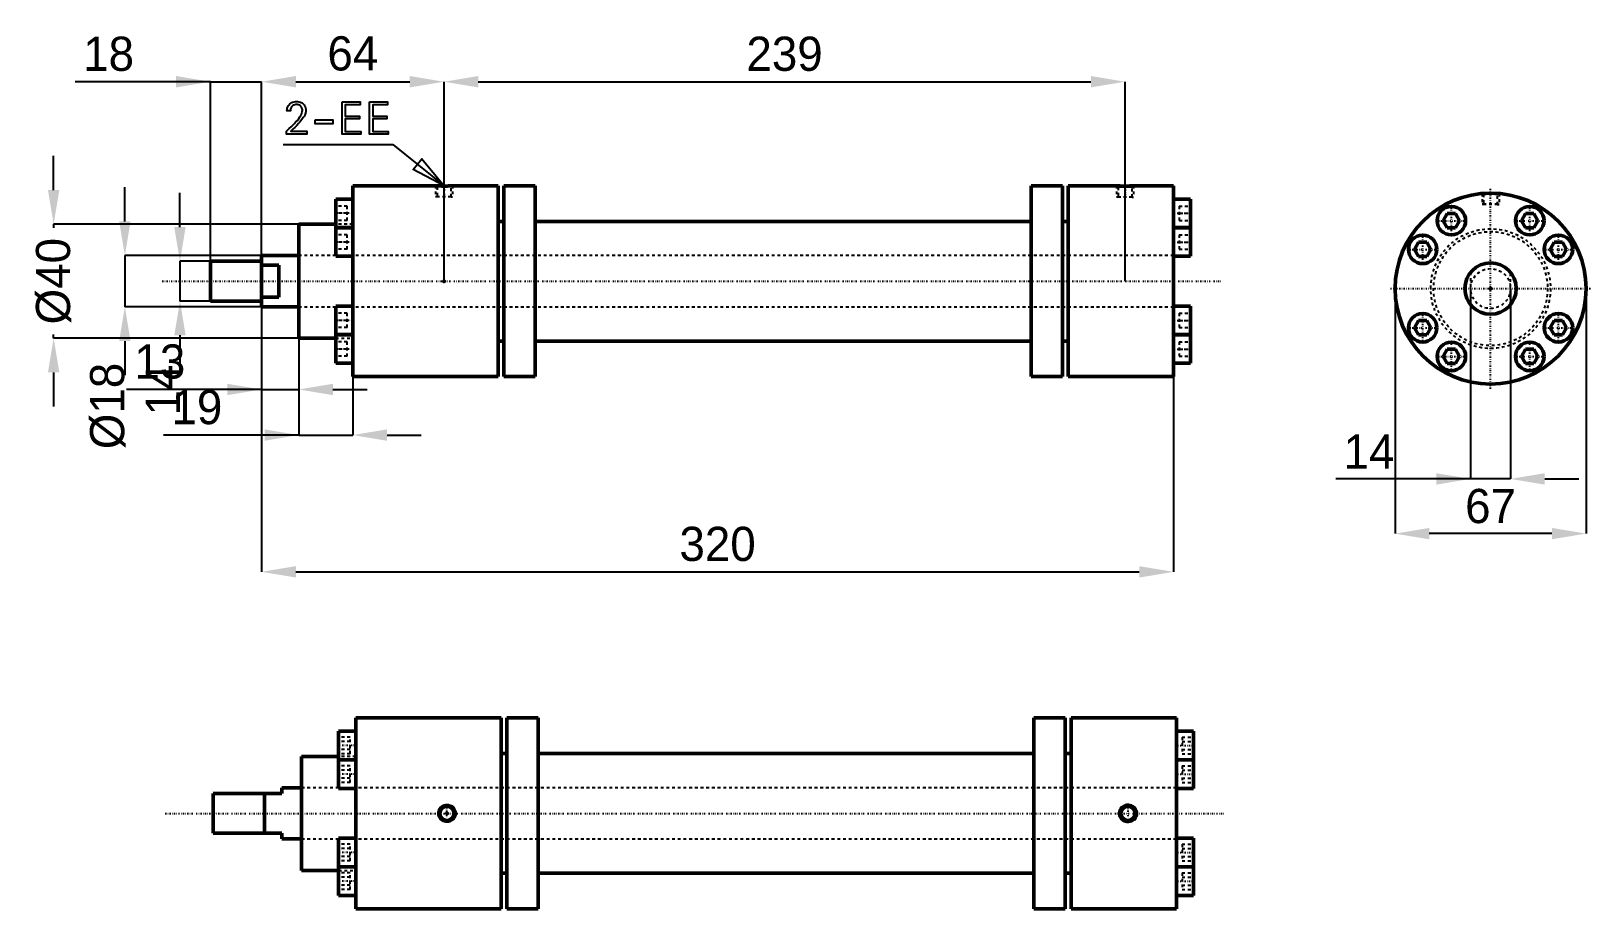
# Model space of a CAD drawing. Header units: millimetres. Extents: x -63 to 484, y -220 to 88.
import ezdxf

# ---------------------------------------------------------------- set-up
doc = ezdxf.new("R2010")
doc.units = ezdxf.units.MM
doc.linetypes.add('Center', pattern=[1.5, 0.45, -0.5, 0.05, -0.5])
doc.linetypes.add('Dashed', pattern=[2, 1, -1])
for name, color, linetype, lineweight in [('2d ConnectionPoints', 7, 'Continuous', 50), ('AM_0', 7, 'Continuous', 50), ('AM_5', 3, 'Continuous', 25), ('AM_7', 7, 'Center', 25), ('AM_9', 6, 'Dashed', 25)]:
    doc.layers.add(name, color=color, linetype=linetype, lineweight=lineweight)
doc.dimstyles.new('ISO-25', dxfattribs={"dimtxt": 2.5, "dimasz": 2.5, "dimexe": 1.25, "dimexo": 0.625, "dimtad": 1, "dimtxsty": 'Standard', "dimcen": 2.5, "dimadec": 0, "dimazin": 0, "dimtfac": 1, "dimtmove": 0, "dimatfit": 3, "dimfxl": 0, "dimarcsym": 0})

# ---------------------------------------------------------------- blocks, each defined once
blk = doc.blocks.new('1_REG160AM00C32150RC2M1415_0_in_REG160AM00C32150RCM1415_0')
at = {"layer": 'AM_0'}
for p, q in [((79.11, 33.5), (50, 33.5)), ((50, 33.5), (50, -33.5)), ((101, 33.5), (84.9, 33.5)), ((101, 33.5), (101, -33.5)), ((114, 33.5), (103, 33.5)), ((103, 33.5), (103, -33.5)), ((114, 33.5), (114, -33.5)), ((299, 33.5), (288, 33.5)), ((288, 33.5), (288, -33.5)), ((299, 33.5), (299, -33.5)), ((318.01, 33.5), (301, 33.5)), ((301, 33.5), (301, -33.5)), ((338, 33.5), (323.99, 33.5)), ((338, 33.5), (338, -33.5)), ((50, 28.82), (44, 28.82)), ((44, 28.82), (44, 18.82)), ((344, 28.82), (338, 28.82)), ((344, 28.82), (344, 18.82)), ((44, 20), (31, 20)), ((31, 20), (31, -20)), ((44, 18.82), (50, 18.82)), ((50, 18.75), (44, 18.75)), ((44, 18.75), (44, 8.75)), ((103, 21), (101, 21)), ((288, 21), (114, 21)), ((301, 21), (299, 21)), ((338, 18.82), (344, 18.82)), ((344, 18.75), (338, 18.75)), ((344, 18.75), (344, 8.75)), ((44, 8.75), (50, 8.75)), ((338, 8.75), (344, 8.75)), ((50, -8.75), (44, -8.75)), ((44, -8.75), (44, -18.75)), ((344, -8.75), (338, -8.75)), ((344, -8.75), (344, -18.75)), ((31, -20), (44, -20)), ((44, -18.75), (50, -18.75)), ((50, -18.82), (44, -18.82)), ((44, -18.82), (44, -28.82)), ((101, -21), (103, -21)), ((114, -21), (288, -21)), ((299, -21), (301, -21)), ((338, -18.75), (344, -18.75)), ((344, -18.82), (338, -18.82)), ((344, -18.82), (344, -28.82)), ((44, -28.82), (50, -28.82)), ((338, -28.82), (344, -28.82)), ((50, -33.5), (101, -33.5)), ((103, -33.5), (114, -33.5)), ((288, -33.5), (299, -33.5)), ((301, -33.5), (338, -33.5))]:
    blk.add_line(p, q, dxfattribs=at)
for points in [[(84.9, 33.5), (84.9, 33.5), (84.85, 33.5), (84.73, 33.49), (84.54, 33.47), (84.28, 33.46), (83.96, 33.44), (83.59, 33.42), (83.16, 33.4), (82.7, 33.39), (82.21, 33.38), (81.71, 33.39), (81.22, 33.39), (80.73, 33.41), (80.31, 33.42), (79.91, 33.44), (79.6, 33.46), (79.35, 33.48), (79.19, 33.49), (79.11, 33.5), (79.1, 33.5)], [(324, 33.5), (324, 33.5), (323.95, 33.5), (323.82, 33.49), (323.62, 33.47), (323.35, 33.45), (323.02, 33.43), (322.63, 33.41), (322.2, 33.4), (321.71, 33.38), (321.21, 33.38), (320.69, 33.38), (320.18, 33.39), (319.68, 33.4), (319.24, 33.42), (318.83, 33.44), (318.51, 33.46), (318.26, 33.48), (318.09, 33.49), (318.01, 33.5), (318, 33.5)]]:
    blk.add_lwpolyline(points, dxfattribs=at)
at = {"layer": 'AM_5', "linetype": 'Dashed'}
for p, q in [((79, 33.5), (79, 29.6)), ((85, 33.5), (85, 29.6)), ((318, 33.5), (318, 29.5)), ((324, 33.5), (324, 29.5)), ((79.54, 29.6), (79, 29.6)), ((84.46, 29.6), (85, 29.6)), ((318.54, 29.5), (318, 29.5)), ((323.46, 29.5), (324, 29.5))]:
    blk.add_line(p, q, dxfattribs=at)
at = {"layer": 'AM_7'}
for p, q in [((82, 33.8), (82, 29.4)), ((321, 33.7), (321, 29.3)), ((50.3, 23.82), (43.7, 23.82)), ((337.7, 23.82), (344.3, 23.82)), ((50.3, 13.75), (43.7, 13.75)), ((337.7, 13.75), (344.3, 13.75)), ((50.3, -13.75), (43.7, -13.75)), ((337.7, -13.75), (344.3, -13.75)), ((50.3, -23.82), (43.7, -23.82)), ((337.7, -23.82), (344.3, -23.82))]:
    blk.add_line(p, q, dxfattribs=at)
at = {"layer": 'AM_9'}
for p, q in [((79.1, 33.5), (79.54, 33.06)), ((79.54, 33.06), (79.54, 29.6)), ((84.46, 33.06), (79.54, 33.06)), ((84.46, 33.06), (84.9, 33.5)), ((84.46, 29.6), (84.46, 33.06)), ((318, 33.5), (318.54, 32.96)), ((318.54, 32.96), (318.54, 29.5)), ((323.46, 32.96), (318.54, 32.96)), ((323.46, 32.96), (324, 33.5)), ((323.46, 29.5), (323.46, 32.96)), ((84.46, 29.6), (79.54, 29.6)), ((323.46, 29.5), (318.54, 29.5)), ((48, 26.32), (44, 26.32)), ((48, 23.82), (44, 23.82)), ((48, 21.32), (48, 26.32)), ((340, 26.32), (344, 26.32)), ((340, 26.32), (340, 21.32)), ((340, 23.82), (344, 23.82)), ((48, 21.32), (44, 21.32)), ((50, 20), (44, 20)), ((340, 21.32), (344, 21.32)), ((48, 16.25), (44, 16.25)), ((48, 13.75), (44, 13.75)), ((48, 11.25), (44, 11.25)), ((48, 11.25), (48, 16.25)), ((340, 16.25), (344, 16.25)), ((340, 16.25), (340, 11.25)), ((340, 13.75), (344, 13.75)), ((340, 11.25), (344, 11.25)), ((338, 9), (31, 9)), ((31, -9), (338, -9)), ((48, -11.25), (44, -11.25)), ((48, -13.75), (44, -13.75)), ((48, -16.25), (44, -16.25)), ((48, -16.25), (48, -11.25)), ((340, -11.25), (344, -11.25)), ((340, -11.25), (340, -16.25)), ((340, -13.75), (344, -13.75)), ((340, -16.25), (344, -16.25)), ((44, -20), (50, -20)), ((48, -21.32), (44, -21.32)), ((48, -26.32), (48, -21.32)), ((340, -21.32), (344, -21.32)), ((340, -21.32), (340, -26.32)), ((48, -23.82), (44, -23.82)), ((48, -26.32), (44, -26.32)), ((340, -23.82), (344, -23.82)), ((340, -26.32), (344, -26.32))]:
    blk.add_line(p, q, dxfattribs=at)
blk = doc.blocks.new('2_REG160AM00C32150RC1M1415_0_in_REG160AM00C32150RCM1415_0')
at = {"layer": 'AM_0'}
for p, q in [((18, 7), (0, 7)), ((0, 7), (0, -7)), ((18, 9), (18, -9)), ((31, 9), (18, 9)), ((24, 5.66), (18, 5.66)), ((24, 5.66), (24, -5.66)), ((0, -7), (18, -7)), ((24, -5.66), (18, -5.66)), ((18, -9), (31, -9))]:
    blk.add_line(p, q, dxfattribs=at)
at = {"layer": 'AM_7'}
blk.add_line((-16.9, 0), (354.9, 0), dxfattribs=at)
at = {"layer": 'AM_9'}
for p, q in [((338, 9), (31, 9)), ((31, -9), (338, -9))]:
    blk.add_line(p, q, dxfattribs=at)
blk = doc.blocks.new('*D3')
at = {"layer": 'AM_5', "color": 0, "lineweight": -2}
for p, q in [((-55, 32), (-55, 44)), ((31, 20), (-55, 20)), ((-55, 20), (-55, 18.73)), ((-55, -20), (-55, -18.73)), ((31, -20), (-55, -20)), ((-55, -32), (-55, -44))]:
    blk.add_line(p, q, dxfattribs=at)
at = {"layer": 'AM_5', "color": 0}
for points in [[(-57, 32), (-53, 32), (-55, 20)], [(-53, -32), (-57, -32), (-55, -20)]]:
    blk.add_solid(points, dxfattribs=at)
at = {"layer": 'Defpoints', "color": 0}
for p in [(31, 20), (-55, -20), (31, -20)]:
    blk.add_point(p, dxfattribs=at)
at = {"layer": 'AM_5', "color": 0, "insert": (-55, 0), "char_height": 12, "attachment_point": 5, "rotation": 90}
blk.add_mtext('Ø40', dxfattribs=at)
blk = doc.blocks.new('*D4')
at = {"layer": 'AM_5', "color": 0, "lineweight": -2}
for p, q in [((-10.67, 19), (-10.67, 31)), ((0, 7), (-10.67, 7)), ((-10.67, 7), (-10.67, -7)), ((0, -7), (-10.67, -7)), ((-10.67, -19), (-10.67, -31))]:
    blk.add_line(p, q, dxfattribs=at)
at = {"layer": 'AM_5', "color": 0}
for points in [[(-12.67, 19), (-8.67, 19), (-10.67, 7)], [(-8.67, -19), (-12.67, -19), (-10.67, -7)]]:
    blk.add_solid(points, dxfattribs=at)
at = {"layer": 'Defpoints', "color": 0}
for p in [(0, 7), (-10.67, -7), (0, -7)]:
    blk.add_point(p, dxfattribs=at)
at = {"layer": 'AM_5', "color": 0, "insert": (-16.67, -38.2), "char_height": 12, "attachment_point": 5, "rotation": 90}
blk.add_mtext('14', dxfattribs=at)
blk = doc.blocks.new('*D5')
at = {"layer": 'AM_5', "color": 0, "lineweight": -2}
for p, q in [((-30, 21), (-30, 33)), ((18, 9), (-30, 9)), ((-30, 9), (-30, -9)), ((18, -9), (-30, -9)), ((-30, -21), (-30, -33))]:
    blk.add_line(p, q, dxfattribs=at)
at = {"layer": 'AM_5', "color": 0}
for points in [[(-32, 21), (-28, 21), (-30, 9)], [(-28, -21), (-32, -21), (-30, -9)]]:
    blk.add_solid(points, dxfattribs=at)
at = {"layer": 'Defpoints', "color": 0}
for p in [(18, 9), (-30, -9), (18, -9)]:
    blk.add_point(p, dxfattribs=at)
at = {"layer": 'AM_5', "color": 0, "insert": (-36, -43.8), "char_height": 12, "attachment_point": 5, "rotation": 90}
blk.add_mtext('Ø18', dxfattribs=at)
blk = doc.blocks.new('*D6')
at = {"layer": 'AM_5', "color": 0, "lineweight": -2}
for p, q in [((0, 70), (-47.44, 70)), ((-12, 70), (-24, 70)), ((0, 0), (0, 70)), ((0, 70), (18, 70)), ((18, 0), (18, 70)), ((30, 70), (42, 70))]:
    blk.add_line(p, q, dxfattribs=at)
at = {"layer": 'AM_5', "color": 0}
for points in [[(-12, 68), (-12, 72), (0, 70)], [(30, 72), (30, 68), (18, 70)]]:
    blk.add_solid(points, dxfattribs=at)
at = {"layer": 'Defpoints', "color": 0}
for p in [(18, 70), (0, 0), (18, 0)]:
    blk.add_point(p, dxfattribs=at)
at = {"layer": 'AM_5', "color": 0, "insert": (-35.72, 79.73), "char_height": 12, "attachment_point": 5}
blk.add_mtext('18', dxfattribs=at)
blk = doc.blocks.new('*D7')
at = {"layer": 'AM_5', "color": 0, "lineweight": -2}
for p, q in [((18, 0), (18, 70)), ((30, 70), (70, 70)), ((82, 0), (82, 70))]:
    blk.add_line(p, q, dxfattribs=at)
at = {"layer": 'AM_5', "color": 0}
for points in [[(30, 72), (30, 68), (18, 70)], [(70, 68), (70, 72), (82, 70)]]:
    blk.add_solid(points, dxfattribs=at)
at = {"layer": 'Defpoints', "color": 0}
for p in [(82, 70), (18, 0), (82, 0)]:
    blk.add_point(p, dxfattribs=at)
at = {"layer": 'AM_5', "color": 0, "insert": (50, 79.86), "char_height": 12, "attachment_point": 5}
blk.add_mtext('64', dxfattribs=at)
blk = doc.blocks.new('*D8')
at = {"layer": 'AM_5', "color": 0, "lineweight": -2}
for p, q in [((18, 0), (18, -38)), ((31, 0), (31, -38)), ((18, -38), (-29.44, -38)), ((6, -38), (-6, -38)), ((18, -38), (31, -38)), ((43, -38), (55, -38))]:
    blk.add_line(p, q, dxfattribs=at)
at = {"layer": 'AM_5', "color": 0}
for points in [[(6, -40), (6, -36), (18, -38)], [(43, -36), (43, -40), (31, -38)]]:
    blk.add_solid(points, dxfattribs=at)
at = {"layer": 'Defpoints', "color": 0}
for p in [(18, 0), (31, 0), (31, -38)]:
    blk.add_point(p, dxfattribs=at)
at = {"layer": 'AM_5', "color": 0, "insert": (-17.72, -28.27), "char_height": 12, "attachment_point": 5}
blk.add_mtext('13', dxfattribs=at)
blk = doc.blocks.new('*D9')
at = {"layer": 'AM_5', "color": 0, "lineweight": -2}
for p, q in [((31, 0), (31, -54)), ((50, 0), (50, -54)), ((31, -54), (-16.44, -54)), ((19, -54), (7, -54)), ((31, -54), (50, -54)), ((62, -54), (74, -54))]:
    blk.add_line(p, q, dxfattribs=at)
at = {"layer": 'AM_5', "color": 0}
for points in [[(19, -56), (19, -52), (31, -54)], [(62, -52), (62, -56), (50, -54)]]:
    blk.add_solid(points, dxfattribs=at)
at = {"layer": 'Defpoints', "color": 0}
for p in [(31, 0), (50, 0), (50, -54)]:
    blk.add_point(p, dxfattribs=at)
at = {"layer": 'AM_5', "color": 0, "insert": (-4.72, -44.27), "char_height": 12, "attachment_point": 5}
blk.add_mtext('19', dxfattribs=at)
blk = doc.blocks.new('*D10')
at = {"layer": 'AM_5', "color": 0, "lineweight": -2}
for p, q in [((18, 0), (18, -102)), ((338, 0), (338, -102)), ((30, -102), (326, -102))]:
    blk.add_line(p, q, dxfattribs=at)
at = {"layer": 'AM_5', "color": 0}
for points in [[(30, -100), (30, -104), (18, -102)], [(326, -104), (326, -100), (338, -102)]]:
    blk.add_solid(points, dxfattribs=at)
at = {"layer": 'Defpoints', "color": 0}
for p in [(18, 0), (338, 0), (338, -102)]:
    blk.add_point(p, dxfattribs=at)
at = {"layer": 'AM_5', "color": 0, "insert": (178, -92.27), "char_height": 12, "attachment_point": 5}
blk.add_mtext('320', dxfattribs=at)
blk = doc.blocks.new('*D11')
at = {"layer": 'AM_5', "color": 0, "lineweight": -2}
for p, q in [((82, 0), (82, 70)), ((94, 70), (309, 70)), ((321, 0), (321, 70))]:
    blk.add_line(p, q, dxfattribs=at)
at = {"layer": 'AM_5', "color": 0}
for points in [[(94, 72), (94, 68), (82, 70)], [(309, 68), (309, 72), (321, 70)]]:
    blk.add_solid(points, dxfattribs=at)
at = {"layer": 'Defpoints', "color": 0}
for p in [(321, 70), (82, 0), (321, 0)]:
    blk.add_point(p, dxfattribs=at)
at = {"layer": 'AM_5', "color": 0, "insert": (201.5, 79.73), "char_height": 12, "attachment_point": 5}
blk.add_mtext('239', dxfattribs=at)
blk = doc.blocks.new('1_REG160AM00C32150RC2M1415_0_in_REG160AM00C32150RCM1415_4')
at = {"layer": 'AM_0'}
for p, q in [((50, 33.5), (50, -33.5)), ((101, 33.5), (50, 33.5)), ((101, 33.5), (101, -33.5)), ((103, 33.5), (103, -33.5)), ((114, 33.5), (103, 33.5)), ((114, 33.5), (114, -33.5)), ((288, 33.5), (288, -33.5)), ((299, 33.5), (288, 33.5)), ((299, 33.5), (299, -33.5)), ((301, 33.5), (301, -33.5)), ((338, 33.5), (301, 33.5)), ((338, 33.5), (338, -33.5)), ((44, 28.82), (44, 18.82)), ((50, 28.82), (44, 28.82)), ((344, 28.82), (338, 28.82)), ((344, 28.82), (344, 18.82)), ((31, 20), (31, -20)), ((44, 20), (31, 20)), ((44, 18.82), (50, 18.82)), ((44, 18.75), (44, 8.75)), ((50, 18.75), (44, 18.75)), ((103, 21), (101, 21)), ((288, 21), (114, 21)), ((301, 21), (299, 21)), ((338, 18.82), (344, 18.82)), ((344, 18.75), (338, 18.75)), ((344, 18.75), (344, 8.75)), ((44, 8.75), (50, 8.75)), ((338, 8.75), (344, 8.75)), ((44, -8.75), (44, -18.75)), ((50, -8.75), (44, -8.75)), ((344, -8.75), (338, -8.75)), ((344, -8.75), (344, -18.75)), ((31, -20), (44, -20)), ((44, -18.75), (50, -18.75)), ((44, -18.82), (44, -28.82)), ((50, -18.82), (44, -18.82)), ((101, -21), (103, -21)), ((114, -21), (288, -21)), ((299, -21), (301, -21)), ((338, -18.75), (344, -18.75)), ((344, -18.82), (338, -18.82)), ((344, -18.82), (344, -28.82)), ((44, -28.82), (50, -28.82)), ((338, -28.82), (344, -28.82)), ((50, -33.5), (101, -33.5)), ((103, -33.5), (114, -33.5)), ((288, -33.5), (299, -33.5)), ((301, -33.5), (338, -33.5))]:
    blk.add_line(p, q, dxfattribs=at)
for points in [[(79.99, 2), (80.31, 2.26), (80.68, 2.48), (81.13, 2.65), (81.61, 2.76), (82.11, 2.78), (82.61, 2.72), (83.09, 2.58), (83.55, 2.35), (83.95, 2.06), (84.3, 1.7), (84.56, 1.3), (84.76, 0.85), (84.87, 0.41), (84.9, -0.06), (84.85, -0.5), (84.73, -0.94), (84.54, -1.35), (84.28, -1.72), (83.96, -2.05), (83.59, -2.33), (83.16, -2.55), (82.7, -2.7), (82.21, -2.78), (81.71, -2.77), (81.22, -2.68), (80.73, -2.5), (80.31, -2.26), (79.91, -1.93), (79.6, -1.56), (79.35, -1.13), (79.19, -0.7), (79.11, -0.23), (79.11, 0.22), (79.19, 0.67), (79.33, 1.09), (79.55, 1.49), (79.99, 2)], [(318.92, 2.07), (319.26, 2.34), (319.64, 2.56), (320.11, 2.75), (320.61, 2.85), (321.12, 2.87), (321.64, 2.81), (322.14, 2.66), (322.61, 2.42), (323.02, 2.12), (323.39, 1.74), (323.66, 1.33), (323.86, 0.87), (323.97, 0.41), (324, -0.08), (323.95, -0.53), (323.82, -0.98), (323.62, -1.4), (323.35, -1.78), (323.02, -2.12), (322.63, -2.41), (322.2, -2.64), (321.71, -2.79), (321.21, -2.87), (320.69, -2.86), (320.18, -2.77), (319.68, -2.58), (319.24, -2.33), (318.83, -1.99), (318.51, -1.61), (318.26, -1.16), (318.09, -0.71), (318.01, -0.23), (318.01, 0.24), (318.09, 0.7), (318.24, 1.13), (318.47, 1.54), (318.92, 2.07)]]:
    blk.add_lwpolyline(points, dxfattribs=at)
for centre in [(82, 0), (321, 0)]:
    blk.add_circle(centre, 2.46, dxfattribs=at)
at = {"layer": 'AM_5'}
for centre in [(82, 0), (321, 0)]:
    blk.add_arc(centre, 3, 75, 15, dxfattribs=at)
at = {"layer": 'AM_7'}
for p, q in [((50.3, 23.82), (43.7, 23.82)), ((337.7, 23.82), (344.3, 23.82)), ((50.3, 13.75), (43.7, 13.75)), ((337.7, 13.75), (344.3, 13.75)), ((82, -2.58), (82, 2.58)), ((321, -2.58), (321, 2.58)), ((50.3, -13.75), (43.7, -13.75)), ((337.7, -13.75), (344.3, -13.75)), ((50.3, -23.82), (43.7, -23.82)), ((337.7, -23.82), (344.3, -23.82))]:
    blk.add_line(p, q, dxfattribs=at)
at = {"layer": 'AM_9'}
for p, q in [((48, 26.7), (44, 26.7)), ((48, 25.26), (44, 25.26)), ((48, 22.37), (44, 22.37)), ((48, 20.93), (48, 26.7)), ((340, 26.7), (344, 26.7)), ((340, 26.7), (340, 20.93)), ((340, 25.26), (344, 25.26)), ((340, 22.37), (344, 22.37)), ((48, 20.93), (44, 20.93)), ((50, 20), (44, 20)), ((48, 16.64), (44, 16.64)), ((48, 10.86), (48, 16.64)), ((340, 20.93), (344, 20.93)), ((340, 16.64), (344, 16.64)), ((340, 16.64), (340, 10.86)), ((48, 15.19), (44, 15.19)), ((48, 12.31), (44, 12.31)), ((340, 15.19), (344, 15.19)), ((340, 12.31), (344, 12.31)), ((338, 9), (31, 9)), ((48, 10.86), (44, 10.86)), ((340, 10.86), (344, 10.86)), ((31, -9), (338, -9)), ((48, -10.86), (44, -10.86)), ((48, -16.64), (48, -10.86)), ((340, -10.86), (344, -10.86)), ((340, -10.86), (340, -16.64)), ((48, -12.31), (44, -12.31)), ((48, -15.19), (44, -15.19)), ((340, -12.31), (344, -12.31)), ((340, -15.19), (344, -15.19)), ((48, -16.64), (44, -16.64)), ((44, -20), (50, -20)), ((48, -20.93), (44, -20.93)), ((48, -26.7), (48, -20.93)), ((340, -16.64), (344, -16.64)), ((340, -20.93), (344, -20.93)), ((340, -20.93), (340, -26.7)), ((48, -22.37), (44, -22.37)), ((48, -25.26), (44, -25.26)), ((48, -26.7), (44, -26.7)), ((340, -22.37), (344, -22.37)), ((340, -25.26), (344, -25.26)), ((340, -26.7), (344, -26.7))]:
    blk.add_line(p, q, dxfattribs=at)
blk = doc.blocks.new('2_REG160AM00C32150RC1M1415_0_in_REG160AM00C32150RCM1415_4')
at = {"layer": 'AM_0'}
for p, q in [((0, 7), (0, -7)), ((24, 7), (0, 7)), ((18, 7), (18, -7)), ((31, 9), (24, 9)), ((24, 9), (24, 7)), ((0, -7), (24, -7)), ((24, -7), (24, -9)), ((24, -9), (31, -9))]:
    blk.add_line(p, q, dxfattribs=at)
at = {"layer": 'AM_7'}
blk.add_line((-16.9, 0), (354.9, 0), dxfattribs=at)
at = {"layer": 'AM_9'}
for p, q in [((338, 9), (31, 9)), ((31, -9), (338, -9))]:
    blk.add_line(p, q, dxfattribs=at)
blk = doc.blocks.new('1_REG160AM00C32150RC2M1415_0_in_REG160AM00C32150RCM1415_2')
at = {"layer": 'AM_0'}
for p, q in [((-15.19, 26.32), (-16.64, 23.82)), ((-16.64, 23.82), (-15.19, 21.32)), ((-12.31, 26.32), (-15.19, 26.32)), ((-10.86, 23.82), (-12.31, 26.32)), ((-12.31, 21.32), (-10.86, 23.82)), ((12.31, 26.32), (10.86, 23.82)), ((10.86, 23.82), (12.31, 21.32)), ((15.19, 26.32), (12.31, 26.32)), ((16.64, 23.82), (15.19, 26.32)), ((15.19, 21.32), (16.64, 23.82)), ((-15.19, 21.32), (-12.31, 21.32)), ((12.31, 21.32), (15.19, 21.32)), ((-25.26, 16.25), (-26.7, 13.75)), ((-26.7, 13.75), (-25.26, 11.25)), ((-22.37, 16.25), (-25.26, 16.25)), ((-25.26, 11.25), (-22.37, 11.25)), ((-20.93, 13.75), (-22.37, 16.25)), ((-22.37, 11.25), (-20.93, 13.75)), ((22.37, 16.25), (20.93, 13.75)), ((20.93, 13.75), (22.37, 11.25)), ((25.26, 16.25), (22.37, 16.25)), ((22.37, 11.25), (25.26, 11.25)), ((26.7, 13.75), (25.26, 16.25)), ((25.26, 11.25), (26.7, 13.75)), ((-25.26, -11.25), (-26.7, -13.75)), ((-26.7, -13.75), (-25.26, -16.25)), ((-22.37, -11.25), (-25.26, -11.25)), ((-25.26, -16.25), (-22.37, -16.25)), ((-20.93, -13.75), (-22.37, -11.25)), ((-22.37, -16.25), (-20.93, -13.75)), ((22.37, -11.25), (20.93, -13.75)), ((20.93, -13.75), (22.37, -16.25)), ((25.26, -11.25), (22.37, -11.25)), ((22.37, -16.25), (25.26, -16.25)), ((26.7, -13.75), (25.26, -11.25)), ((25.26, -16.25), (26.7, -13.75)), ((-15.19, -21.32), (-16.64, -23.82)), ((-12.31, -21.32), (-15.19, -21.32)), ((-10.86, -23.82), (-12.31, -21.32)), ((12.31, -21.32), (10.86, -23.82)), ((15.19, -21.32), (12.31, -21.32)), ((16.64, -23.82), (15.19, -21.32)), ((-16.64, -23.82), (-15.19, -26.32)), ((-15.19, -26.32), (-12.31, -26.32)), ((-12.31, -26.32), (-10.86, -23.82)), ((10.86, -23.82), (12.31, -26.32)), ((12.31, -26.32), (15.19, -26.32)), ((15.19, -26.32), (16.64, -23.82))]:
    blk.add_line(p, q, dxfattribs=at)
for centre, radius in [((0, 0), 33.5), ((-13.75, 23.82), 5), ((13.75, 23.82), 5), ((-23.82, 13.75), 5), ((23.82, 13.75), 5), ((0, 0), 9), ((-23.82, -13.75), 5), ((23.82, -13.75), 5), ((-13.75, -23.82), 5), ((13.75, -23.82), 5)]:
    blk.add_circle(centre, radius, dxfattribs=at)
at = {"layer": 'AM_5', "linetype": 'Dashed'}
for p, q in [((-3, 33.37), (-3, 29.5)), ((3, 33.37), (3, 29.5)), ((-2.46, 29.6), (-3, 29.6)), ((-2.46, 29.5), (-3, 29.5)), ((2.46, 29.6), (3, 29.6)), ((2.46, 29.5), (3, 29.5))]:
    blk.add_line(p, q, dxfattribs=at)
at = {"layer": 'AM_7'}
for p, q in [((0, -35.17), (0, 35.17)), ((-13.75, 18.57), (-13.75, 29.07)), ((13.75, 18.57), (13.75, 29.07)), ((-19, 23.82), (-8.5, 23.82)), ((8.5, 23.82), (19, 23.82)), ((-23.82, 8.5), (-23.82, 19)), ((23.82, 8.5), (23.82, 19)), ((-29.07, 13.75), (-18.57, 13.75)), ((18.57, 13.75), (29.07, 13.75)), ((-35.17, 0), (35.17, 0)), ((-23.82, -19), (-23.82, -8.5)), ((23.82, -19), (23.82, -8.5)), ((-29.07, -13.75), (-18.57, -13.75)), ((18.57, -13.75), (29.07, -13.75)), ((-13.75, -29.07), (-13.75, -18.57)), ((13.75, -29.07), (13.75, -18.57)), ((-19, -23.82), (-8.5, -23.82)), ((8.5, -23.82), (19, -23.82))]:
    blk.add_line(p, q, dxfattribs=at)
at = {"layer": 'AM_9'}
for p, q in [((-2.87, 33.37), (-2.46, 32.96)), ((-2.78, 33.38), (-2.46, 33.06)), ((-2.46, 33.06), (-2.46, 29.5)), ((2.46, 33.06), (-2.46, 33.06)), ((2.46, 32.96), (-2.46, 32.96)), ((2.46, 33.06), (2.78, 33.38)), ((2.46, 32.96), (2.87, 33.37)), ((2.46, 29.5), (2.46, 33.06)), ((2.46, 29.6), (-2.46, 29.6)), ((2.46, 29.5), (-2.46, 29.5))]:
    blk.add_line(p, q, dxfattribs=at)
for radius in [21, 20]:
    blk.add_circle((0, 0), radius, dxfattribs=at)
blk = doc.blocks.new('2_REG160AM00C32150RC1M1415_0_in_REG160AM00C32150RCM1415_2')
at = {"layer": 'AM_0'}
blk.add_circle((0, 0), 9, dxfattribs=at)
at = {"layer": 'AM_9'}
for p, q in [((-7, 5.66), (-7, -5.66)), ((7, -5.66), (7, 5.66))]:
    blk.add_line(p, q, dxfattribs=at)
blk.add_circle((0, 0), 7, dxfattribs=at)
blk = doc.blocks.new('*D20')
at = {"layer": 'AM_5', "color": 0, "lineweight": -2}
for p, q in [((442.26, -2.59), (442.26, -69.39)), ((456.26, -2.59), (456.26, -69.39)), ((442.26, -69.39), (395.01, -69.39)), ((456.26, -69.39), (442.26, -69.39)), ((468.26, -69.39), (480.26, -69.39))]:
    blk.add_line(p, q, dxfattribs=at)
at = {"layer": 'AM_5', "color": 0}
for points in [[(430.26, -71.39), (430.26, -67.39), (442.26, -69.39)], [(468.26, -67.39), (468.26, -71.39), (456.26, -69.39)]]:
    blk.add_solid(points, dxfattribs=at)
at = {"layer": 'Defpoints', "color": 0}
for p in [(442.26, -2.59), (456.26, -2.59), (442.26, -69.39)]:
    blk.add_point(p, dxfattribs=at)
at = {"layer": 'AM_5', "color": 0, "insert": (406.61, -59.79), "char_height": 12, "attachment_point": 5}
blk.add_mtext('14', dxfattribs=at)
blk = doc.blocks.new('*D21')
at = {"layer": 'AM_5', "color": 0, "lineweight": -2}
for p, q in [((415.76, -2.59), (415.76, -88.59)), ((482.76, -2.59), (482.76, -88.59)), ((470.76, -88.59), (427.76, -88.59))]:
    blk.add_line(p, q, dxfattribs=at)
at = {"layer": 'AM_5', "color": 0}
for points in [[(427.76, -86.59), (427.76, -90.59), (415.76, -88.59)], [(470.76, -90.59), (470.76, -86.59), (482.76, -88.59)]]:
    blk.add_solid(points, dxfattribs=at)
at = {"layer": 'Defpoints', "color": 0}
for p in [(415.76, -2.59), (482.76, -2.59), (415.76, -88.59)]:
    blk.add_point(p, dxfattribs=at)
at = {"layer": 'AM_5', "color": 0, "insert": (449.26, -78.99), "char_height": 12, "attachment_point": 5}
blk.add_mtext('67', dxfattribs=at)

msp = doc.modelspace()

# ---------------------------------------------------------------- linework, layer by layer
at = {"layer": '2d ConnectionPoints'}
for p in [(0, 0), (0, 0), (82, 0), (449.261, -2.594), (449.261, -2.594), (449.261, -2.594), (1.026, -186.757), (1.026, -186.757), (83.026, -186.757)]:
    msp.add_point(p, dxfattribs=at)
at = {"layer": 'AM_5'}
for p, q in [((25.6, 48), (64, 48)), ((64, 48), (82, 33.5))]:
    msp.add_line(p, q, dxfattribs=at)
for points in [[(27.152, 53.066), (27.152, 53.066), (27.666, 53.536), (28.398, 54.222), (28.398, 54.222), (29.084, 54.886), (29.516, 55.317), (29.516, 55.317), (29.929, 55.751), (30.522, 56.433), (30.522, 56.433), (31.081, 57.153), (31.434, 57.653), (31.434, 57.653), (31.746, 58.151), (32.084, 58.862), (32.084, 58.862), (32.266, 59.527), (32.3, 59.946), (32.3, 59.946), (32.29, 60.181), (32.234, 60.513), (32.234, 60.513), (32.13, 60.822), (32.035, 61.015), (32.035, 61.015), (31.921, 61.193), (31.72, 61.43), (31.72, 61.43), (31.483, 61.629), (31.306, 61.74), (31.306, 61.74), (31.116, 61.833), (30.813, 61.933), (30.813, 61.933), (30.491, 61.987), (30.264, 61.997), (30.264, 61.997), (30.014, 61.987), (29.66, 61.931), (29.66, 61.931), (29.331, 61.828), (29.126, 61.732), (29.126, 61.732), (28.935, 61.617), (28.681, 61.408), (28.681, 61.408), (28.467, 61.156), (28.346, 60.964), (28.346, 60.964), (28.245, 60.755), (28.135, 60.415), (28.135, 60.415), (28.076, 60.042), (28.065, 59.774), (26.895, 59.774), (26.895, 59.774), (26.913, 60.175), (27.008, 60.732), (27.008, 60.732), (27.184, 61.237), (27.347, 61.545), (27.347, 61.545), (27.541, 61.827), (27.879, 62.196), (27.879, 62.196), (28.273, 62.501), (28.568, 62.668), (28.568, 62.668), (28.882, 62.806), (29.376, 62.955), (29.376, 62.955), (29.9, 63.035), (30.264, 63.05), (30.264, 63.05), (30.606, 63.036), (31.101, 62.961), (31.101, 62.961), (31.575, 62.821), (31.879, 62.692), (31.879, 62.692), (32.167, 62.535), (32.553, 62.249), (32.553, 62.249), (32.885, 61.903), (33.076, 61.639), (33.076, 61.639), (33.238, 61.351), (33.413, 60.882), (33.413, 60.882), (33.507, 60.368), (33.525, 60.001), (33.525, 60.001), (33.498, 59.585), (33.359, 58.946), (33.359, 58.946), (33.1, 58.288), (32.862, 57.84), (32.862, 57.84), (32.588, 57.394), (32.143, 56.749), (32.143, 56.749), (31.659, 56.133), (31.313, 55.738), (31.313, 55.738), (30.942, 55.337), (30.318, 54.686), (30.318, 54.686), (29.615, 53.977), (29.102, 53.472), (28.275, 52.661), (33.86, 52.653), (33.86, 51.6), (26.739, 51.6), (26.739, 52.692), (27.152, 53.066)], [(46.204, 62.91), (52.553, 62.91), (52.553, 61.943), (47.358, 61.943), (47.358, 57.965), (52.35, 57.965), (52.35, 57.013), (47.358, 57.013), (47.358, 52.567), (52.756, 52.567), (52.756, 51.6), (46.204, 51.6), (46.204, 62.91)], [(55.804, 62.91), (62.153, 62.91), (62.153, 61.943), (56.958, 61.943), (56.958, 57.965), (61.95, 57.965), (61.95, 57.013), (56.958, 57.013), (56.958, 52.567), (62.356, 52.567), (62.356, 51.6), (55.804, 51.6), (55.804, 62.91)], [(36.76, 56.623), (43, 56.623), (43, 55.219), (36.76, 55.219), (36.76, 56.623)], [(82, 33.5), (71.149, 39.159), (74.161, 42.897), (82, 33.5)]]:
    msp.add_lwpolyline(points, dxfattribs=at)

# ---------------------------------------------------------------- block references
for name, p in [('1_REG160AM00C32150RC2M1415_0_in_REG160AM00C32150RCM1415_0', (0, 0)), ('1_REG160AM00C32150RC2M1415_0_in_REG160AM00C32150RCM1415_2', (449.261, -2.594)), ('2_REG160AM00C32150RC1M1415_0_in_REG160AM00C32150RCM1415_0', (0, 0)), ('2_REG160AM00C32150RC1M1415_0_in_REG160AM00C32150RCM1415_2', (449.261, -2.594)), ('1_REG160AM00C32150RC2M1415_0_in_REG160AM00C32150RCM1415_4', (1.026, -186.757)), ('2_REG160AM00C32150RC1M1415_0_in_REG160AM00C32150RCM1415_4', (1.026, -186.757))]:
    msp.add_blockref(name, p)

# ---------------------------------------------------------------- dimensions: what is measured, and where the dimension line sits
for base, p1, p2, text, picture, middle in [((18, 70), (0, 0), (18, 0), '18', '*D6', (-35.719, 70)), ((82, 70), (18, 0), (82, 0), '64', '*D7', (50, 70)), ((321, 70), (82, 0), (321, 0), '239', '*D11', (201.5, 70)), ((31, -38), (18, 0), (31, 0), '13', '*D8', (-17.719, -38)), ((50, -54), (31, 0), (50, 0), '19', '*D9', (-4.719, -54)), ((338, -102), (18, 0), (338, 0), '320', '*D10', (178, -102)), ((442.261, -69.394), (456.261, -2.594), (442.261, -2.594), '14', '*D20', (406.61, -69.394)), ((415.761, -88.594), (482.761, -2.594), (415.761, -2.594), '67', '*D21', (449.261, -88.594))]:
    dim = msp.add_linear_dim(base=base, p1=p1, p2=p2, text=text, dimstyle='ISO-25', override={"dimtxt": 12, "dimasz": 12, "dimexe": 0, "dimexo": 0, "dimgap": 3.6}, dxfattribs=at)
    dim.commit()
    dim.dimension.update_dxf_attribs({"geometry": picture, "text_midpoint": middle, "dimtype": 160})
for base, p1, p2, text, picture, middle in [((-55, -20), (31, 20), (31, -20), 'Ø40', '*D3', (-55, 0)), ((-30, -9), (18, 9), (18, -9), 'Ø18', '*D5', (-36, -43.8)), ((-10.667, -7), (0, 7), (0, -7), '14', '*D4', (-16.667, -38.2))]:
    dim = msp.add_linear_dim(base=base, p1=p1, p2=p2, angle=90, text=text, dimstyle='ISO-25', override={"dimtxt": 12, "dimasz": 12, "dimexe": 0, "dimexo": 0, "dimgap": 3.6}, dxfattribs=at)
    dim.commit()
    dim.dimension.update_dxf_attribs({"geometry": picture, "text_midpoint": middle, "dimtype": 160, "text_rotation": 90})

doc.saveas('drawing.dxf')
